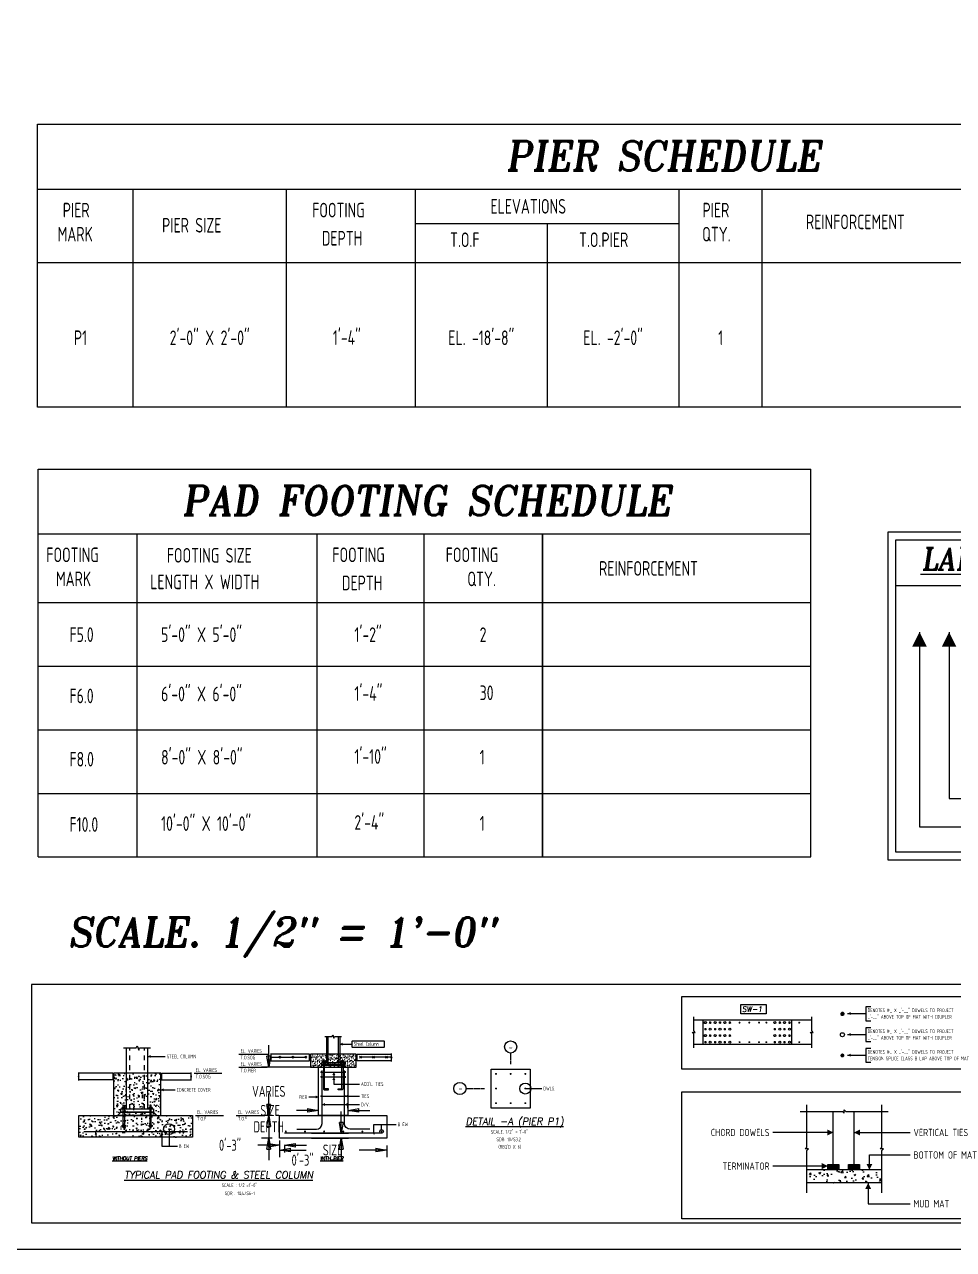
# Model space of a CAD drawing. Header units: inches. Extents: x 10095 to 38568, y -2433 to 4174.
# Drawn here: x 11428 to 11999, y -2273 to -1520 of the extents above; entities that cross this region are included whole.
import ezdxf
from ezdxf.enums import TextEntityAlignment as Align

# ---------------------------------------------------------------- set-up
doc = ezdxf.new("R2010")
doc.units = ezdxf.units.IN
doc.header["$MEASUREMENT"] = 0
doc.linetypes.add('HIDDEN', pattern=[6, 3, -3])
doc.linetypes.add('PHANTOM', pattern=[2.5, 1.25, -0.25, 0.25, -0.25, 0.25, -0.25])
doc.layers.get('0').update_dxf_attribs({"linetype": 'CONTINUOUS'})
doc.layers.get('Defpoints').update_dxf_attribs({"linetype": 'CONTINUOUS'})
for name, color, linetype in [('#11 BAR 1 FOOT ABOVE TOP FTG', 1, 'CONTINUOUS'), ('#11 BAR 2 FOOT ABOVE TOP FTG', 2, 'CONTINUOUS'), ('#6@12 SHEAR WALL VERT', 170, 'CONTINUOUS'), ('0-25TEXT', 7, 'CONTINUOUS'), ('0-35', 3, 'CONTINUOUS'), ('0-35TEXT', 3, 'CONTINUOUS'), ('0-50', 10, 'CONTINUOUS'), ('5', 4, 'CONTINUOUS'), ('DETAIL', 83, 'CONTINUOUS'), ('GRID', 8, 'PHANTOM'), ('Hatch', 253, 'CONTINUOUS'), ('REBARS', 4, 'CONTINUOUS')]:
    doc.layers.add(name, color=color, linetype=linetype)
doc.styles.add('AR', font='ARCHQUIK.shx', dxfattribs={"width": 0.8})
doc.styles.add('ATTR', font='romans.shx', dxfattribs={"width": 0.8, "height": 1.8645})
doc.styles.add('ROMANT', font='romant')
doc.dimstyles.new('CADS_DIM_48', dxfattribs={"dimscale": 48, "dimtxt": 0.09375, "dimasz": 0.09375, "dimexe": 0.0625, "dimexo": 0.0625, "dimgap": 0.09375, "dimtad": 0, "dimtih": 1, "dimtoh": 1, "dimzin": 1, "dimdsep": 46, "dimlunit": 4, "dimtxsty": 'AR', "dimblk": 'CLOSED', "dimcen": 0.1875, "dimadec": 0, "dimazin": 0, "dimtfac": 1, "dimtofl": 0, "dimtmove": 0, "dimatfit": 1, "dimldrblk": 'DOTBLANK', "dimfxl": 1, "dimtzin": 0, "dimarcsym": 0})

# ---------------------------------------------------------------- blocks, each defined once
blk = doc.blocks.new('leadrblk')
blk.add_lwpolyline([(0, 0, 0, 1, 0), (1, 0, 1, 1, 0)], format="xyseb")
blk = doc.blocks.new('A$C16F86EFF')
blk.add_line((-324.07, 168.73), (-4.8, 168.73))
at = {"layer": '0-25TEXT'}
for points in [[(-309.6, 140.1), (-309.6, 20.45), (-141.12, 20.45)], [(-291.39, 140.1), (-291.39, 37.81), (-141.12, 37.81)], [(-274.74, 140.1), (-274.74, 54.68), (-141.12, 54.68)], [(-251.12, 140.1), (-251.12, 71.56), (-141.12, 71.56)], [(-217.81, 140.1), (-217.81, 88.43), (-141.12, 88.43)], [(-180.24, 140.1), (-180.24, 104.83), (-141.12, 104.83)], [(-154.29, 140.1), (-154.29, 120.75), (-141.12, 120.75)]]:
    blk.add_lwpolyline(points, dxfattribs=at)
at = {"layer": '0-35', "color": 1}
for points in [[(-328.87, 201.72), (0, 201.72), (0, 0), (-328.87, 0)], [(-324.07, 196.92), (-4.8, 196.92), (-4.8, 4.8), (-324.07, 4.8)]]:
    blk.add_lwpolyline(points, close=True, dxfattribs=at)
at = {"layer": '0-25TEXT', "xscale": 8.998299212602461, "yscale": 3.60113385826844, "zscale": 4.800000000000001, "rotation": 270.0000046056895}
for p in [(-309.6, 140.1), (-291.39, 140.1), (-274.74, 140.1), (-251.12, 140.1), (-217.81, 140.1), (-180.24, 140.1), (-154.29, 140.1)]:
    blk.add_blockref('leadrblk', p, dxfattribs=at)
at = {"linetype": 'Continuous', "style": 'ROMANT', "oblique": 9, "width": 0.95}
blk.add_text('%%ULABEL LEGENDS', height=13.5, dxfattribs=at).set_placement((-235.98, 178.36), align=Align.CENTER)
at = {"layer": '0-35TEXT', "style": 'AR', "width": 0.8}
blk.add_text('6x2x6 #4 4C09 @12" B2', height=10.8, dxfattribs=at).set_placement((-145.21, 147.78), align=Align.RIGHT)
at = {"layer": '0-35TEXT', "style": 'ATTR', "width": 0.8}
for s, height, p in [('NOTES', 8.95, (-136.32, 116.29)), ('SPACING', 8.95, (-136.32, 99.43)), ('BAR MARK', 8.95, (-136.32, 83.03)), ('BAR SIZE', 8.95, (-136.32, 66.16)), ('NUMBER OF BARS', 8.9496, (-136.32, 49.28)), ('EACH FACE/EACH SIDE', 8.9496, (-136.32, 32.41)), ('NUMBER OF LOCATION', 8.9496, (-136.32, 15.05))]:
    blk.add_text(s, height=height, dxfattribs=at).set_placement(p)
blk = doc.blocks.new('_Closed')
at = {"color": 0, "linetype": 'ByBlock', "lineweight": -2}
for p, q in [((-1, 0.17), (0, 0)), ((-1, 0.17), (-1, -0.17)), ((0, 0), (-1, -0.17)), ((0, 0), (-1, 0))]:
    blk.add_line(p, q, dxfattribs=at)
blk = doc.blocks.new('_DotBlank')
at = {"layer": '0-35', "color": 0, "lineweight": -2}
blk.add_line((-0.5, 0), (-1, 0), dxfattribs=at)
blk.add_circle((0, 0), 0.5, dxfattribs=at)
blk = doc.blocks.new('*D23')
at = {"layer": 'Defpoints', "color": 0, "transparency": 16777216}
for p in [(11608.65, -2187.34), (11608.65, -2190.43), (11626.65, -2190.43)]:
    blk.add_point(p, dxfattribs=at)
at = {"layer": 'DETAIL', "color": 0, "lineweight": -2, "transparency": 16777216}
for p, q in [((11608.65, -2185.93), (11608.65, -2182.84)), ((11626.65, -2185.93), (11626.65, -2182.84)), ((11601.9, -2187.34), (11595.15, -2187.34)), ((11633.4, -2187.34), (11640.15, -2187.34))]:
    blk.add_line(p, q, dxfattribs=at)
at = {"layer": 'DETAIL', "color": 0, "lineweight": -2, "transparency": 16777216, "xscale": 6.75, "yscale": 6.75, "zscale": 6.75}
blk.add_blockref('_Closed', (11608.65, -2187.34), dxfattribs=at)
at = {"layer": 'DETAIL', "color": 0, "lineweight": -2, "transparency": 16777216, "xscale": 6.75, "yscale": 6.75, "zscale": 6.75, "rotation": 180}
blk.add_blockref('_Closed', (11626.65, -2187.34), dxfattribs=at)
at = {"layer": 'DETAIL', "color": 0, "transparency": 16777216, "insert": (11578.9, -2187.34), "char_height": 6.75, "width": 5.0786, "attachment_point": 5, "style": 'AR'}
blk.add_mtext('SIZE', dxfattribs=at)
blk = doc.blocks.new('*D24')
at = {"layer": 'Defpoints', "color": 0, "transparency": 16777216}
for p in [(11584.72, -2204.43), (11650.66, -2204.43), (11650.66, -2211.68)]:
    blk.add_point(p, dxfattribs=at)
at = {"layer": 'DETAIL', "color": 0, "lineweight": -2, "transparency": 16777216}
for p, q in [((11584.72, -2208.93), (11584.72, -2216.18)), ((11591.47, -2211.68), (11601.05, -2211.68)), ((11643.91, -2211.68), (11633.54, -2211.68)), ((11650.66, -2208.93), (11650.66, -2216.18))]:
    blk.add_line(p, q, dxfattribs=at)
at = {"layer": 'DETAIL', "color": 0, "lineweight": -2, "transparency": 16777216, "xscale": 6.75, "yscale": 6.75, "zscale": 6.75, "rotation": 180}
blk.add_blockref('_Closed', (11584.72, -2211.68), dxfattribs=at)
at = {"layer": 'DETAIL', "color": 0, "lineweight": -2, "transparency": 16777216, "xscale": 6.75, "yscale": 6.75, "zscale": 6.75}
blk.add_blockref('_Closed', (11650.66, -2211.68), dxfattribs=at)
at = {"layer": 'DETAIL', "color": 0, "transparency": 16777216, "insert": (11617.29, -2211.68), "char_height": 6.75, "attachment_point": 5, "style": 'AR'}
blk.add_mtext('SIZE', dxfattribs=at)
blk = doc.blocks.new('*D25')
at = {"layer": 'Defpoints', "color": 0, "transparency": 16777216}
for p in [(11584.72, -2190.43), (11578.03, -2204.43), (11584.72, -2204.43)]:
    blk.add_point(p, dxfattribs=at)
at = {"layer": 'DETAIL', "color": 0, "lineweight": -2, "transparency": 16777216}
for p, q in [((11578.03, -2183.68), (11578.03, -2176.93)), ((11580.22, -2190.43), (11573.53, -2190.43)), ((11580.22, -2204.43), (11573.53, -2204.43)), ((11578.03, -2211.18), (11578.03, -2217.93))]:
    blk.add_line(p, q, dxfattribs=at)
at = {"layer": 'DETAIL', "color": 0, "lineweight": -2, "transparency": 16777216, "xscale": 6.75, "yscale": 6.75, "zscale": 6.75}
for p, rotation in [((11578.03, -2190.43), 270), ((11578.03, -2204.43), 90)]:
    blk.add_blockref('_Closed', p, dxfattribs=dict(at, rotation=rotation))
at = {"layer": 'DETAIL', "color": 0, "transparency": 16777216, "insert": (11578.03, -2197.43), "char_height": 6.75, "attachment_point": 5, "style": 'AR'}
blk.add_mtext('DEPTH', dxfattribs=at)
blk = doc.blocks.new('*D26')
at = {"layer": 'Defpoints', "color": 0, "transparency": 16777216}
for p in [(11608.65, -2160.84), (11578.03, -2190.43), (11584.72, -2190.43)]:
    blk.add_point(p, dxfattribs=at)
at = {"layer": 'DETAIL', "color": 0, "lineweight": -2, "transparency": 16777216}
for p, q in [((11578.03, -2154.09), (11578.03, -2147.34)), ((11604.15, -2160.84), (11573.53, -2160.84)), ((11580.22, -2190.43), (11573.53, -2190.43)), ((11578.03, -2197.18), (11578.03, -2203.93))]:
    blk.add_line(p, q, dxfattribs=at)
at = {"layer": 'DETAIL', "color": 0, "lineweight": -2, "transparency": 16777216, "xscale": 6.75, "yscale": 6.75, "zscale": 6.75}
for p, rotation in [((11578.03, -2160.84), 270), ((11578.03, -2190.43), 90)]:
    blk.add_blockref('_Closed', p, dxfattribs=dict(at, rotation=rotation))
at = {"layer": 'DETAIL', "color": 0, "transparency": 16777216, "insert": (11578.03, -2175.63), "char_height": 6.75, "attachment_point": 5, "style": 'AR'}
blk.add_mtext('VARIES', dxfattribs=at)
blk = doc.blocks.new('*D27')
at = {"layer": 'Defpoints', "color": 0, "transparency": 16777216}
for p in [(11584.72, -2201.43), (11587.72, -2204.43), (11584.72, -2208.76)]:
    blk.add_point(p, dxfattribs=at)
at = {"layer": 'DETAIL', "color": 0, "lineweight": -2, "transparency": 16777216}
for p, q in [((11577.97, -2208.76), (11571.22, -2208.76)), ((11584.72, -2205.93), (11584.72, -2213.26)), ((11587.72, -2208.93), (11587.72, -2213.26)), ((11594.47, -2208.76), (11601.22, -2208.76))]:
    blk.add_line(p, q, dxfattribs=at)
at = {"layer": 'DETAIL', "color": 0, "lineweight": -2, "transparency": 16777216, "xscale": 6.75, "yscale": 6.75, "zscale": 6.75}
blk.add_blockref('_Closed', (11584.72, -2208.76), dxfattribs=at)
at = {"layer": 'DETAIL', "color": 0, "lineweight": -2, "transparency": 16777216, "xscale": 6.75, "yscale": 6.75, "zscale": 6.75, "rotation": 180}
blk.add_blockref('_Closed', (11587.72, -2208.76), dxfattribs=at)
at = {"layer": 'DETAIL', "color": 0, "transparency": 16777216, "insert": (11554.23, -2208.76), "char_height": 6.75, "attachment_point": 5, "style": 'AR'}
blk.add_mtext('0\'-3"', dxfattribs=at)
blk = doc.blocks.new('*D28')
at = {"layer": 'Defpoints', "color": 0, "transparency": 16777216}
for p in [(11599.87, -2201.43), (11599.87, -2204.43), (11622.57, -2204.43)]:
    blk.add_point(p, dxfattribs=at)
at = {"layer": 'DETAIL', "color": 0, "lineweight": -2, "transparency": 16777216}
for p, q in [((11622.57, -2194.68), (11622.57, -2187.93)), ((11604.37, -2201.43), (11627.07, -2201.43)), ((11604.37, -2204.43), (11627.07, -2204.43)), ((11622.57, -2211.18), (11622.57, -2217.93)), ((11622.57, -2217.93), (11615.82, -2217.93))]:
    blk.add_line(p, q, dxfattribs=at)
at = {"layer": 'DETAIL', "color": 0, "lineweight": -2, "transparency": 16777216, "xscale": 6.75, "yscale": 6.75, "zscale": 6.75}
for p, rotation in [((11622.57, -2201.43), 270), ((11622.57, -2204.43), 90)]:
    blk.add_blockref('_Closed', p, dxfattribs=dict(at, rotation=rotation))
at = {"layer": 'DETAIL', "color": 0, "transparency": 16777216, "insert": (11598.83, -2217.93), "char_height": 6.75, "attachment_point": 5, "style": 'AR'}
blk.add_mtext('0\'-3"', dxfattribs=at)
blk = doc.blocks.new('leadrdot')
at = {"const_width": 0.5}
blk.add_lwpolyline([(-0.25, 0, 1), (0.25, 0, 1)], format="xyb", close=True, dxfattribs=at)

msp = doc.modelspace()

# ---------------------------------------------------------------- hatches: boundary and pattern name
at = {"layer": '0-50'}
h = msp.add_hatch(dxfattribs=at)
h.set_pattern_fill('AR-SAND', color=252)
h.set_pattern_definition([(37.5, (7004.9129, -1649.4987), (-0.06299336, 1.92682377), [0, -1.52, 0, -1.7, 0, -1.625]), (7.5, (7004.913, -1649.4987), (1.7697767, 2.822146), [0, -0.82, 0, -1.37, 0, -0.525]), (327.5, (7003.6829, -1649.4987), (3.11414186, 0.00565905), [0, -0.5, 0, -1.8, 0, -2.35]), (317.5, (7003.683, -1649.4987), (3.0061266, 0.8776756), [0, -0.25, 0, -1.18, 0, -1.35])])
h.paths.add_polyline_path([(11631.65528, -2156.83562), (11631.65528, -2152.83274), (11603.64663, -2152.83274), (11603.64663, -2156.83562), (11603.64663, -2160.83562), (11631.65528, -2160.83562)])
at = {"layer": '0-50', "lineweight": -2}
h = msp.add_hatch(color=256, dxfattribs=at)
h.dxf.hatch_style = 1
h.paths.add_polyline_path([(11928.31477, -2223.94345), (11921.48977, -2223.94345), (11921.48977, -2220.53095), (11928.31477, -2220.53095)])
h = msp.add_hatch(color=256, dxfattribs=at)
h.dxf.hatch_style = 1
h.paths.add_polyline_path([(11941.00365, -2223.94345), (11934.17865, -2223.94345), (11934.17865, -2220.53095), (11941.00365, -2220.53095)])
at = {"layer": 'Hatch'}
h = msp.add_hatch(dxfattribs=at)
h.set_pattern_fill('AR-CONC', color=256)
h.set_pattern_definition([(50, (7499.3534, -1952.4966), (7.172602, -0.627521), [0.75, -8.25]), (355, (7499.3534, -1952.4966), (-1.387513, 7.521921), [0.6, -6.6]), (100.45144, (7499.951, -1952.549), (5.785088, 6.8944), [0.637402, -7.011421]), (46.1842, (7499.353, -1950.497), (10.672413, -1.655193), [1.125, -12.375]), (96.63564, (7500.243, -1950.635), (9.34662, 9.741186), [0.956103, -10.517138]), (351.18416, (7499.353, -1950.497), (9.34662, 9.741186), [0.9, -9.9]), (21, (7500.3534, -1950.9966), (5.9690705, -4.026189), [0.75, -8.25]), (326, (7500.3534, -1950.9966), (2.433153, 7.2515), [0.6, -6.6]), (71.45144, (7500.851, -1951.332), (8.402224, 3.225312), [0.637402, -7.011421]), (37.5, (7499.3534, -1952.4966), (0.1215986, 3.3289385), [0, -6.52, 0, -6.7, 0, -6.625]), (7.5, (7499.3534, -1952.4966), (2.6306954, 3.944117), [0, -3.82, 0, -6.37, 0, -2.525]), (327.5, (7497.1234, -1952.4966), (5.3382244, -0.2255487), [0, -2.5, 0, -7.8, 0, -10.35]), (317.5, (7496.1234, -1952.4966), (5.8318617, 1.00105), [0, -3.25, 0, -5.18, 0, -7.35])])
h.paths.add_polyline_path([(11511.68007, -2190.42772), (11511.68007, -2164.55852), (11482.68007, -2164.55852), (11482.68007, -2190.42772)])
h.paths.add_polyline_path([(11461.40402, -2190.42772), (11531.20878, -2190.42772), (11531.20878, -2203.82065), (11461.40402, -2203.82065)])
h = msp.add_hatch(dxfattribs=at)
h.set_pattern_fill('AR-CONC', color=256, scale=1.5)
h.set_pattern_definition([(50, (7880.813, 279.414), (10.758903, -0.941282), [1.125, -12.375]), (355, (7880.813, 279.414), (-2.08127, 11.282882), [0.9, -9.9]), (100.45144, (7881.71, 279.335), (8.677633, 10.3416), [0.956103, -10.517132]), (46.1842, (7880.813, 282.414), (16.00862, -2.48279), [1.6875, -18.5625]), (96.63564, (7882.147, 282.207), (14.01993, 14.61178), [1.434155, -15.775706]), (351.18416, (7880.813, 282.414), (14.01993, 14.61178), [1.35, -14.85]), (21, (7882.313, 281.664), (8.953606, -6.039283), [1.125, -12.375]), (326, (7882.313, 281.664), (3.64973, 10.87725), [0.9, -9.9]), (71.45144, (7883.06, 281.16), (12.603336, 4.837967), [0.956103, -10.517132]), (37.5, (7880.8134, 279.4137), (0.1823978, 4.9934078), [0, -9.78, 0, -10.05, 0, -9.9375]), (7.5, (7880.8134, 279.4137), (3.946043, 5.9161757), [0, -5.73, 0, -9.555, 0, -3.7875]), (327.5, (7877.4684, 279.4137), (8.0073365, -0.338323), [0, -3.75, 0, -11.7, 0, -15.525]), (317.5, (7875.9684, 279.414), (8.747793, 1.501575), [0, -4.875, 0, -7.77, 0, -11.025])])
h.paths.add_polyline_path([(11954.66463, -2231.94345), (11954.66463, -2223.94345), (11908.60753, -2223.94345), (11908.60753, -2231.94345)])

# ---------------------------------------------------------------- linework, layer by layer
at = {"layer": '#11 BAR 1 FOOT ABOVE TOP FTG', "color": 251}
for points in [[(11929.70039, -2127.00997), (11931.25689, -2128.94037), (11930.47864, -2127.97517), (11931.25302, -2127.00686), (11929.70426, -2128.94348), (11930.47864, -2127.97517), (11929.23877, -2127.97517), (11931.71851, -2127.97517), (11930.47864, -2127.97517), (11930.47864, -2129.21504), (11930.47864, -2126.73529)], [(11845.9111, -2136.91692), (11846.68935, -2137.88212), (11846.30022, -2137.39952), (11846.68741, -2136.91536), (11845.91303, -2137.88367), (11846.30022, -2137.39952), (11845.68028, -2137.39952), (11846.92016, -2137.39952), (11846.30022, -2137.39952), (11846.30022, -2138.01945), (11846.30022, -2136.77958)], [(11848.9111, -2132.91692), (11849.68935, -2133.88212), (11849.30022, -2133.39952), (11849.68741, -2132.91536), (11848.91303, -2133.88367), (11849.30022, -2133.39952), (11848.68028, -2133.39952), (11849.92016, -2133.39952), (11849.30022, -2133.39952), (11849.30022, -2134.01945), (11849.30022, -2132.77958)], [(11851.9111, -2136.91692), (11852.68935, -2137.88212), (11852.30022, -2137.39952), (11852.68741, -2136.91536), (11851.91303, -2137.88367), (11852.30022, -2137.39952), (11851.68028, -2137.39952), (11852.92016, -2137.39952), (11852.30022, -2137.39952), (11852.30022, -2138.01945), (11852.30022, -2136.77958)], [(11854.9111, -2132.91692), (11855.68935, -2133.88212), (11855.30022, -2133.39952), (11855.68741, -2132.91536), (11854.91303, -2133.88367), (11855.30022, -2133.39952), (11854.68028, -2133.39952), (11855.92016, -2133.39952), (11855.30022, -2133.39952), (11855.30022, -2134.01945), (11855.30022, -2132.77958)], [(11857.9111, -2136.91692), (11858.68935, -2137.88212), (11858.30022, -2137.39952), (11858.68741, -2136.91536), (11857.91303, -2137.88367), (11858.30022, -2137.39952), (11857.68028, -2137.39952), (11858.92016, -2137.39952), (11858.30022, -2137.39952), (11858.30022, -2138.01945), (11858.30022, -2136.77958)], [(11860.9111, -2132.91692), (11861.68935, -2133.88212), (11861.30022, -2133.39952), (11861.68741, -2132.91536), (11860.91303, -2133.88367), (11861.30022, -2133.39952), (11860.68028, -2133.39952), (11861.92016, -2133.39952), (11861.30022, -2133.39952), (11861.30022, -2134.01945), (11861.30022, -2132.77958)], [(11888.5986, -2136.91692), (11889.37685, -2137.88212), (11888.98772, -2137.39952), (11889.37491, -2136.91536), (11888.60053, -2137.88367), (11888.98772, -2137.39952), (11888.36778, -2137.39952), (11889.60766, -2137.39952), (11888.98772, -2137.39952), (11888.98772, -2138.01945), (11888.98772, -2136.77958)], [(11891.5986, -2132.91692), (11892.37685, -2133.88212), (11891.98772, -2133.39952), (11892.37491, -2132.91536), (11891.60053, -2133.88367), (11891.98772, -2133.39952), (11891.36778, -2133.39952), (11892.60766, -2133.39952), (11891.98772, -2133.39952), (11891.98772, -2134.01945), (11891.98772, -2132.77958)], [(11894.5986, -2136.91692), (11895.37685, -2137.88212), (11894.98772, -2137.39952), (11895.37491, -2136.91536), (11894.60053, -2137.88367), (11894.98772, -2137.39952), (11894.36778, -2137.39952), (11895.60766, -2137.39952), (11894.98772, -2137.39952), (11894.98772, -2138.01945), (11894.98772, -2136.77958)], [(11897.5986, -2132.91692), (11898.37685, -2133.88212), (11897.98772, -2133.39952), (11898.37491, -2132.91536), (11897.60053, -2133.88367), (11897.98772, -2133.39952), (11897.36778, -2133.39952), (11898.60766, -2133.39952), (11897.98772, -2133.39952), (11897.98772, -2134.01945), (11897.98772, -2132.77958)], [(11845.9111, -2144.91692), (11846.68935, -2145.88212), (11846.30022, -2145.39952), (11846.68741, -2144.91536), (11845.91303, -2145.88367), (11846.30022, -2145.39952), (11845.68028, -2145.39952), (11846.92016, -2145.39952), (11846.30022, -2145.39952), (11846.30022, -2146.01945), (11846.30022, -2144.77958)], [(11848.9111, -2140.91692), (11849.68935, -2141.88212), (11849.30022, -2141.39952), (11849.68741, -2140.91536), (11848.91303, -2141.88367), (11849.30022, -2141.39952), (11848.68028, -2141.39952), (11849.92016, -2141.39952), (11849.30022, -2141.39952), (11849.30022, -2142.01945), (11849.30022, -2140.77958)], [(11851.9111, -2144.91692), (11852.68935, -2145.88212), (11852.30022, -2145.39952), (11852.68741, -2144.91536), (11851.91303, -2145.88367), (11852.30022, -2145.39952), (11851.68028, -2145.39952), (11852.92016, -2145.39952), (11852.30022, -2145.39952), (11852.30022, -2146.01945), (11852.30022, -2144.77958)], [(11854.9111, -2140.91692), (11855.68935, -2141.88212), (11855.30022, -2141.39952), (11855.68741, -2140.91536), (11854.91303, -2141.88367), (11855.30022, -2141.39952), (11854.68028, -2141.39952), (11855.92016, -2141.39952), (11855.30022, -2141.39952), (11855.30022, -2142.01945), (11855.30022, -2140.77958)], [(11857.9111, -2144.91692), (11858.68935, -2145.88212), (11858.30022, -2145.39952), (11858.68741, -2144.91536), (11857.91303, -2145.88367), (11858.30022, -2145.39952), (11857.68028, -2145.39952), (11858.92016, -2145.39952), (11858.30022, -2145.39952), (11858.30022, -2146.01945), (11858.30022, -2144.77958)], [(11860.9111, -2140.91692), (11861.68935, -2141.88212), (11861.30022, -2141.39952), (11861.68741, -2140.91536), (11860.91303, -2141.88367), (11861.30022, -2141.39952), (11860.68028, -2141.39952), (11861.92016, -2141.39952), (11861.30022, -2141.39952), (11861.30022, -2142.01945), (11861.30022, -2140.77958)], [(11888.5986, -2144.91692), (11889.37685, -2145.88212), (11888.98772, -2145.39952), (11889.37491, -2144.91536), (11888.60053, -2145.88367), (11888.98772, -2145.39952), (11888.36778, -2145.39952), (11889.60766, -2145.39952), (11888.98772, -2145.39952), (11888.98772, -2146.01945), (11888.98772, -2144.77958)], [(11891.5986, -2140.91692), (11892.37685, -2141.88212), (11891.98772, -2141.39952), (11892.37491, -2140.91536), (11891.60053, -2141.88367), (11891.98772, -2141.39952), (11891.36778, -2141.39952), (11892.60766, -2141.39952), (11891.98772, -2141.39952), (11891.98772, -2142.01945), (11891.98772, -2140.77958)], [(11894.5986, -2144.91692), (11895.37685, -2145.88212), (11894.98772, -2145.39952), (11895.37491, -2144.91536), (11894.60053, -2145.88367), (11894.98772, -2145.39952), (11894.36778, -2145.39952), (11895.60766, -2145.39952), (11894.98772, -2145.39952), (11894.98772, -2146.01945), (11894.98772, -2144.77958)], [(11897.5986, -2140.91692), (11898.37685, -2141.88212), (11897.98772, -2141.39952), (11898.37491, -2140.91536), (11897.60053, -2141.88367), (11897.98772, -2141.39952), (11897.36778, -2141.39952), (11898.60766, -2141.39952), (11897.98772, -2141.39952), (11897.98772, -2142.01945), (11897.98772, -2140.77958)]]:
    msp.add_lwpolyline(points, dxfattribs=at)
at = {"layer": '#11 BAR 2 FOOT ABOVE TOP FTG'}
for centre, radius in [((11846.30022, -2133.39952), 0.61994), ((11849.30022, -2137.39952), 0.61994), ((11852.30022, -2133.39952), 0.61994), ((11855.30022, -2137.39952), 0.61994), ((11858.30022, -2133.39952), 0.61994), ((11861.30022, -2137.39952), 0.61994), ((11888.98772, -2133.39952), 0.61994), ((11891.98772, -2137.39952), 0.61994), ((11894.98772, -2133.39952), 0.61994), ((11897.98772, -2137.39952), 0.61994), ((11846.30022, -2141.39952), 0.61994), ((11849.30022, -2145.39952), 0.61994), ((11852.30022, -2141.39952), 0.61994), ((11855.30022, -2145.39952), 0.61994), ((11858.30022, -2141.39952), 0.61994), ((11861.30022, -2145.39952), 0.61994), ((11888.98772, -2141.39952), 0.61994), ((11891.98772, -2145.39952), 0.61994), ((11894.98772, -2141.39952), 0.61994), ((11897.98772, -2145.39952), 0.61994), ((11930.47864, -2140.85471), 1.23987)]:
    msp.add_circle(centre, radius, dxfattribs=at)
at = {"layer": '#6@12 SHEAR WALL VERT'}
for points, const_width in [([(11867.00022, -2133.39952, -1), (11867.60022, -2133.39952, -1)], 0.6), ([(11873.00022, -2133.39952, -1), (11873.60022, -2133.39952, -1)], 0.6), ([(11879.00022, -2133.39952, -1), (11879.60022, -2133.39952, -1)], 0.6), ([(11883.50022, -2133.39952, -1), (11884.10022, -2133.39952, -1)], 0.6), ([(11903.68772, -2133.39952, -1), (11904.28772, -2133.39952, -1)], 0.6), ([(11867.00022, -2145.39952, -1), (11867.60022, -2145.39952, -1)], 0.6), ([(11873.00022, -2145.39952, -1), (11873.60022, -2145.39952, -1)], 0.6), ([(11879.00022, -2145.39952, -1), (11879.60022, -2145.39952, -1)], 0.6), ([(11883.50022, -2145.39952, -1), (11884.10022, -2145.39952, -1)], 0.6), ([(11903.68772, -2145.39952, -1), (11904.28772, -2145.39952, -1)], 0.6), ([(11929.87864, -2153.56267, -1), (11931.07864, -2153.56267, -1)], 1.2)]:
    msp.add_lwpolyline(points, format="xyb", close=True, dxfattribs=dict(at, const_width=const_width))
msp.add_lwpolyline([(11432.27269, -2256.41673), (12345.77228, -2256.41673), (12345.77228, -2110.01298), (11432.27269, -2110.01298)], close=True)
at = {"layer": '0-25TEXT'}
for points in [[(11933.73227, -2127.83946), (11944.99613, -2127.83946)], [(11947.99613, -2123.71446), (11944.99613, -2123.71446), (11944.99613, -2132.21446), (11947.99613, -2132.21446)], [(11947.99613, -2136.594), (11944.99613, -2136.594), (11944.99613, -2145.094), (11947.99613, -2145.094)], [(11933.73227, -2140.719), (11944.99613, -2140.719)], [(11621.65239, -2146.62939), (11629.30546, -2146.62939)], [(11947.99613, -2149.30196), (11944.99613, -2149.30196), (11944.99613, -2157.80196), (11947.99613, -2157.80196)], [(11503.68007, -2154.18369), (11514.37495, -2154.18369)], [(11579.5791, -2154.54918), (11584.40217, -2154.54918)], [(11585.44827, -2155.16831), (11584.3826, -2153.93005)], [(11584.3826, -2155.16831), (11585.44827, -2153.93005)], [(11585.40217, -2154.54918), (11592.40217, -2154.54918)], [(11593.435, -2155.16831), (11592.36934, -2153.93005)], [(11592.36934, -2155.16831), (11593.435, -2153.93005)], [(11593.40217, -2154.54918), (11600.40217, -2154.54918)], [(11601.435, -2155.16831), (11600.36934, -2153.93005)], [(11600.36934, -2155.16831), (11601.435, -2153.93005)], [(11633.8669, -2155.16831), (11634.93257, -2153.93005)], [(11634.93257, -2155.16831), (11633.8669, -2153.93005)], [(11641.89974, -2154.54918), (11634.89974, -2154.54918)], [(11641.8669, -2155.16831), (11642.93257, -2153.93005)], [(11642.93257, -2155.16831), (11641.8669, -2153.93005)], [(11649.89974, -2154.54918), (11642.89974, -2154.54918)], [(11649.85364, -2155.16831), (11650.9193, -2153.93005)], [(11650.9193, -2155.16831), (11649.85364, -2153.93005)], [(11653.48933, -2154.54918), (11650.89974, -2154.54918)], [(11933.73227, -2153.42696), (11944.99613, -2153.42696)], [(11618.03026, -2163.78588), (11618.03026, -2171.14707), (11633.70934, -2171.14707)], [(11511.68007, -2174.70229), (11520.451, -2174.70229)], [(11608.7302, -2179.14023), (11602.6787, -2179.14023)], [(11624.96345, -2178.60015), (11633.70934, -2178.60015)], [(11610.78191, -2183.73528), (11633.70934, -2183.73528)], [(11642.65649, -2201.43061), (11642.65649, -2195.90966), (11656.30804, -2195.90966)], [(11647.32947, -2199.15317), (11647.32947, -2195.90966)], [(11512.3862, -2200.5875), (11512.3862, -2209.35744), (11521.94424, -2209.35744)], [(11924.90228, -2200.92219), (11887.72716, -2200.92218)], [(11937.59116, -2200.92219), (11972.19905, -2200.92219)], [(11947.11115, -2223.94345), (11947.11115, -2214.74732), (11972.19905, -2214.74732)], [(11921.48977, -2221.57959), (11887.72716, -2221.57959)], [(11946.32258, -2231.94345), (11946.32258, -2244.7048), (11972.19905, -2244.7048)]]:
    msp.add_lwpolyline(points, dxfattribs=at)
at = {"layer": '0-35', "color": 1}
for p, q in [((11435.88221, -1581.32865), (12207.88543, -1581.32865)), ((11435.88221, -1755.141), (11435.88221, -1581.32865)), ((12207.88543, -1621.32865), (11435.88221, -1621.32865)), ((11494.62098, -1755.141), (11494.62098, -1621.32865)), ((11588.89206, -1755.141), (11588.89206, -1621.32865)), ((11668.16315, -1755.141), (11668.16315, -1621.32865)), ((11830.13144, -1755.141), (11830.13144, -1621.32865)), ((11881.22666, -1755.141), (11881.22666, -1621.32865)), ((11749.0834, -1642.31843), (11749.0834, -1755.141)), ((12207.88543, -1666.5506), (11435.88221, -1666.5506)), ((12207.88543, -1755.141), (11435.88221, -1755.141)), ((11436.35907, -2031.50264), (11436.35907, -1793.18511)), ((11436.35907, -1793.18511), (11911.12753, -1793.18511)), ((11911.12753, -2031.50264), (11911.12753, -1793.18511)), ((11911.12753, -1833.18511), (11436.35907, -1833.18511)), ((11497.09594, -2031.50264), (11497.09594, -1833.18511)), ((11607.78211, -2031.50264), (11607.78211, -1833.18511)), ((11673.49018, -2031.50264), (11673.49018, -1833.18511)), ((11746.30507, -1833.18511), (11746.30507, -2031.50264)), ((11746.30507, -2031.50264), (11746.30507, -1833.18511)), ((11436.35907, -1875.16467), (11911.12753, -1875.16467)), ((11436.35907, -1914.27732), (11911.12753, -1914.27732)), ((11436.35907, -1953.38998), (11911.12753, -1953.38998)), ((11436.35907, -1953.38998), (11911.12753, -1953.38998)), ((11436.35907, -1992.50264), (11911.12753, -1992.50264)), ((11436.35907, -1992.50264), (11911.12753, -1992.50264)), ((11436.35907, -1992.50264), (11911.12753, -1992.50264)), ((11436.35907, -2031.50264), (11911.12753, -2031.50264))]:
    msp.add_line(p, q, dxfattribs=at)
at = {"layer": '0-35'}
for p, q in [((11844.98772, -2146.87851), (11844.98772, -2131.87702)), ((11899.48772, -2146.87851), (11899.48772, -2131.87851)), ((11482.18007, -2164.55852), (11461.25949, -2164.55852)), ((11512.18007, -2164.55852), (11530.35234, -2164.55852)), ((11482.18007, -2168.55852), (11461.25949, -2168.55852)), ((11512.18007, -2168.55852), (11530.35234, -2168.55852)), ((11954.66463, -2223.94345), (11908.60753, -2223.94345)), ((11954.66463, -2231.94345), (11908.60753, -2231.94345))]:
    msp.add_line(p, q, dxfattribs=at)
at = {"layer": '0-35', "color": 1}
msp.add_lwpolyline([(11668.16315, -1642.31843), (11830.13144, -1642.31843)], dxfattribs=at)
for points in [[(11831.89808, -2117.36275), (12026.46904, -2117.36275), (12026.46904, -2161.94883), (11831.89808, -2161.94883)], [(11831.89808, -2175.89951), (12036.64053, -2175.89951), (12036.64053, -2253.92514), (11831.89808, -2253.92514)]]:
    msp.add_lwpolyline(points, close=True, dxfattribs=at)
at = {"layer": '0-35'}
for points in [[(11839.14945, -2148.87851), (11839.14945, -2140.31536), (11838.21186, -2139.37777), (11840.08704, -2139.37777), (11839.14945, -2138.44018), (11839.14945, -2129.87702)], [(11911.66604, -2148.87851), (11911.66604, -2140.31536), (11910.72845, -2139.37777), (11912.60364, -2139.37777), (11911.66604, -2138.44018), (11911.66604, -2129.87702)], [(11911.66604, -2131.87702), (11839.14945, -2131.87702)], [(11579.52933, -2157.33274), (11579.52933, -2155.16607), (11579.19599, -2154.83274), (11579.86266, -2154.83274), (11579.52933, -2154.49941), (11579.52933, -2152.33274)], [(11579.52933, -2156.83562), (11603.00686, -2156.83562), (11603.00686, -2152.83274), (11579.52933, -2152.83274)], [(11653.43956, -2156.83562), (11632.2547, -2156.83562), (11632.2547, -2152.83274), (11653.43956, -2152.83274)], [(11653.43956, -2157.33274), (11653.43956, -2155.16607), (11653.10622, -2154.83274), (11653.77289, -2154.83274), (11653.43956, -2154.49941), (11653.43956, -2152.33274)], [(11911.66604, -2146.87851), (11839.14945, -2146.87851)], [(11609.64951, -2160.83562), (11610.64951, -2159.83562)], [(11625.65239, -2160.83562), (11624.65239, -2159.83562)], [(11461.25949, -2169.05852), (11461.25949, -2166.89185), (11461.59283, -2166.55852), (11460.92616, -2166.55852), (11461.25949, -2166.22519), (11461.25949, -2164.05852)], [(11482.18007, -2164.55852), (11482.18007, -2168.55852)], [(11512.18007, -2164.55852), (11512.18007, -2168.55852)], [(11530.35234, -2169.05852), (11530.35234, -2166.89185), (11530.019, -2166.55852), (11530.68567, -2166.55852), (11530.35234, -2166.22519), (11530.35234, -2164.05852)], [(11904.60754, -2187.94345), (11930.60754, -2187.94345), (11931.60754, -2188.94345), (11931.60753, -2186.94345), (11932.60754, -2187.94345), (11958.60754, -2187.94345)], [(11908.60753, -2237.94345), (11908.60753, -2211.94345), (11909.60753, -2210.94345), (11907.60753, -2210.94345), (11908.60753, -2209.94345), (11908.60754, -2183.94345)], [(11954.66463, -2237.94345), (11954.66463, -2211.94345), (11955.66463, -2210.94345), (11953.66463, -2210.94345), (11954.66463, -2209.94345), (11954.66464, -2183.94345)]]:
    msp.add_lwpolyline(points, dxfattribs=at)
for points in [[(11631.65528, -2156.83562), (11631.65528, -2152.83274), (11603.64663, -2152.83274), (11603.64663, -2156.83562), (11603.64663, -2160.83562), (11631.65528, -2160.83562)], [(11610.64951, -2158.19585), (11624.65239, -2158.19585), (11624.65239, -2159.35724), (11610.64951, -2159.35724)], [(11610.64951, -2159.35724), (11624.65239, -2159.35724), (11624.65239, -2159.83562), (11610.64951, -2159.83562)], [(11613.41032, -2157.71459), (11610.68986, -2157.71459), (11610.68986, -2158.19585), (11613.41032, -2158.19585)], [(11624.61205, -2157.71459), (11621.85124, -2157.71459), (11621.85124, -2158.19585), (11624.61205, -2158.19585)], [(11621.89159, -2157.71459), (11624.61205, -2157.71459), (11624.61205, -2158.19585), (11621.89159, -2158.19585)], [(11511.68007, -2190.42772), (11511.68007, -2164.55852), (11482.68007, -2164.55852), (11482.68007, -2190.42772)], [(11608.64951, -2160.83562), (11626.65239, -2160.83562), (11626.65239, -2190.42772), (11608.64951, -2190.42772)], [(11714.67172, -2161.90515), (11738.67172, -2161.90515), (11738.67172, -2185.90515), (11714.67172, -2185.90515)], [(11461.40402, -2190.42772), (11531.20878, -2190.42772), (11531.20878, -2203.82065), (11461.40402, -2203.82065)], [(11584.72156, -2190.42772), (11650.66104, -2190.42772), (11650.66104, -2204.43061), (11584.72156, -2204.43061)]]:
    msp.add_lwpolyline(points, close=True, dxfattribs=at)
at = {"layer": '0-35', "color": 0, "lineweight": -2}
msp.add_circle((11647.32947, -2200.27817), 1.125, dxfattribs=at)
at = {"layer": '0-35TEXT', "color": 1}
for p, q in [((11559.702, -2152.83274), (11577.95835, -2152.83274)), ((11532.14142, -2164.55852), (11549.29428, -2164.55852)), ((11559.702, -2160.83562), (11577.15799, -2160.83562)), ((11532.99786, -2190.42772), (11550.30902, -2190.42772)), ((11558.0469, -2190.42772), (11575.65799, -2190.42772))]:
    msp.add_line(p, q, dxfattribs=at)
at = {"layer": '0-35TEXT'}
msp.add_lwpolyline([(10648.36485, 283.49724), (12743.78018, 283.49724), (12743.78018, -2272.82815), (10648.36485, -2272.82815)], close=True, dxfattribs=at)
at = {"layer": '0-35TEXT', "color": 1}
msp.add_lwpolyline([(11868.1117, -2127.99649), (11868.1117, -2122.25899), (11883.57925, -2122.25899), (11883.57925, -2127.99649)], close=True, dxfattribs=at)
msp.add_lwpolyline([(11629.55546, -2144.62548), (11648.71885, -2144.62548, -0.414213562), (11648.96885, -2144.87548), (11648.96885, -2148.38329, -0.414213562), (11648.71885, -2148.63329), (11629.55546, -2148.63329, -0.414213562), (11629.30546, -2148.38329), (11629.30546, -2144.87548, -0.414213562)], format="xyb", close=True, dxfattribs=at)
at = {"layer": '0-50', "color": 252}
for points in [[(11612.49101, -2141.97789), (11616.97228, -2141.97789), (11617.32963, -2140.97789), (11618.05009, -2142.97789), (11618.41032, -2141.97789), (11622.77343, -2141.97789)], [(11620.89159, -2158.11516), (11614.41032, -2158.11516)]]:
    msp.add_lwpolyline(points, dxfattribs=at)
for points in [[(11614.41032, -2158.19585), (11613.64951, -2158.19585), (11613.64951, -2141.97789), (11614.41032, -2141.97789)], [(11621.65239, -2158.19585), (11620.89159, -2158.19585), (11620.89159, -2141.97789), (11621.65239, -2141.97789)]]:
    msp.add_lwpolyline(points, close=True, dxfattribs=at)
at = {"layer": '0-50', "lineweight": -2}
for points in [[(11928.31477, -2223.94345), (11921.48977, -2223.94345), (11921.48977, -2220.53095), (11928.31477, -2220.53095)], [(11941.00365, -2223.94345), (11934.17865, -2223.94345), (11934.17865, -2220.53095), (11941.00365, -2220.53095)]]:
    msp.add_lwpolyline(points, close=True, dxfattribs=at)
at = {"layer": '0-50'}
for centre in [(11726.67172, -2148.35324), (11695.50762, -2173.90515)]:
    msp.add_circle(centre, 3.75, dxfattribs=at)
at = {"layer": '5'}
msp.add_line((11647.66104, -2201.43061), (11587.72156, -2201.43061), dxfattribs=at)
at = {"layer": '5', "const_width": 0.6}
for points in [[(11717.38451, -2164.90515, 1), (11717.98451, -2164.90515, 1)], [(11726.38451, -2164.90515, -1), (11726.98451, -2164.90515, -1)], [(11735.38451, -2164.90514, 1), (11735.98451, -2164.90514, 1)], [(11717.38451, -2173.90514, 1), (11717.98451, -2173.90514, 1)], [(11735.38451, -2173.90514, 1), (11735.98451, -2173.90514, 1)], [(11717.38451, -2182.90515, 1), (11717.98451, -2182.90515, 1)], [(11726.38451, -2182.90515, 1), (11726.98451, -2182.90515, 1)], [(11735.38451, -2182.90514, 1), (11735.98451, -2182.90514, 1)], [(11464.65234, -2198.87834, 1), (11465.25234, -2198.87834, 1)], [(11476.69887, -2198.87834, 1), (11477.29887, -2198.87834, 1)], [(11488.96935, -2198.87834, 1), (11489.56935, -2198.87834, 1)], [(11504.23983, -2198.87834, 1), (11504.83983, -2198.87834, 1)], [(11516.51031, -2198.87834, 1), (11517.11031, -2198.87834, 1)], [(11526.80951, -2198.87834, 1), (11527.40951, -2198.87834, 1)]]:
    msp.add_lwpolyline(points, format="xyb", close=True, dxfattribs=at)
at = {"layer": 'DETAIL'}
for points in [[(11612.7302, -2157.71459), (11612.7302, -2157.07482), (11612.52848, -2156.95378), (11612.36997, -2157.07482), (11612.00974, -2156.95378), (11611.64951, -2157.07482), (11611.48813, -2156.95378), (11611.32963, -2157.07482), (11611.32963, -2157.71459), (11612.7302, -2157.71459)], [(11611.48813, -2156.95378), (11612.54376, -2156.96295)], [(11622.5717, -2157.71459), (11622.5717, -2157.07482), (11622.77343, -2156.95378), (11622.93193, -2157.07482), (11623.29216, -2156.95378), (11623.65239, -2157.07482), (11623.81378, -2156.95378), (11623.97228, -2157.07482), (11623.97228, -2157.71459), (11622.5717, -2157.71459)], [(11623.81378, -2156.95378), (11622.75815, -2156.96295)]]:
    msp.add_lwpolyline(points, dxfattribs=at)
for points in [[(11614.68379, -2174.06439), (11612.57856, -2174.06439, -0.414213562), (11612.36997, -2173.8558), (11612.36997, -2156.59643), (11611.64951, -2156.59643), (11611.64951, -2174.06439, 0.442169618), (11612.44149, -2174.78485), (11614.68379, -2174.78485), (11614.68379, -2174.06439)], [(11620.61812, -2174.06439), (11622.72334, -2174.06439, 0.414213562), (11622.93193, -2173.8558), (11622.93193, -2156.59643), (11623.65239, -2156.59643), (11623.65239, -2174.06439, -0.442169618), (11622.86042, -2174.78485), (11620.61812, -2174.78485), (11620.61812, -2174.06439)]]:
    msp.add_lwpolyline(points, format="xyb", dxfattribs=at)
at = {"layer": 'GRID', "lineweight": -3}
msp.add_lwpolyline([(11726.67172, -2152.10324), (11726.67172, -2158.92581)], dxfattribs=at)
at = {"layer": 'GRID'}
msp.add_lwpolyline([(11699.25762, -2173.90515), (11710.69011, -2173.90515)], dxfattribs=at)
at = {"layer": 'Hatch', "color": 252}
for p, q in [((11490.68007, -2186.52332), (11490.68007, -2148.99046)), ((11503.68007, -2186.52332), (11503.68007, -2148.99046))]:
    msp.add_line(p, q, dxfattribs=at)
at = {"layer": 'Hatch', "color": 252, "linetype": 'HIDDEN'}
for p, q in [((11492.68007, -2186.52332), (11492.68007, -2148.99046)), ((11501.68007, -2186.52332), (11501.68007, -2148.99046))]:
    msp.add_line(p, q, dxfattribs=at)
at = {"layer": 'Hatch', "color": 252}
msp.add_lwpolyline([(11488.81478, -2148.99046), (11496.65397, -2148.99046), (11497.14844, -2147.61781), (11498.13738, -2150.36312), (11498.63186, -2148.99046), (11505.41566, -2148.99046)], dxfattribs=at)
for points in [[(11487.18007, -2188.42772), (11507.18007, -2188.42772), (11509.18007, -2190.42772), (11485.18007, -2190.42772)], [(11487.18007, -2186.42772), (11507.18007, -2186.42772), (11507.18007, -2188.42772), (11487.18007, -2188.42772)], [(11488.02242, -2185.60885), (11489.74819, -2185.60885), (11489.74819, -2186.42772), (11488.02242, -2186.42772)], [(11488.4973, -2184.15051), (11489.31309, -2184.15051), (11489.31309, -2197.97869), (11488.4973, -2197.97869)], [(11504.57217, -2185.60885), (11506.29795, -2185.60885), (11506.29795, -2186.42772), (11504.57217, -2186.42772)], [(11505.86284, -2184.15051), (11505.04705, -2184.15051), (11505.04705, -2197.97869), (11505.86284, -2197.97869)], [(11488.02242, -2196.36574), (11489.74819, -2196.36574), (11489.74819, -2197.18461), (11488.02242, -2197.18461)], [(11504.57217, -2196.36574), (11506.29795, -2196.36574), (11506.29795, -2197.18461), (11504.57217, -2197.18461)]]:
    msp.add_lwpolyline(points, close=True, dxfattribs=at)
at = {"layer": 'REBARS', "color": 4}
msp.add_line((11528.20878, -2200.5875), (11464.40402, -2200.5875), dxfattribs=at)
for points in [[(11595.28191, -2198.94594), (11607.28191, -2198.94593, 0.414213349), (11610.78191, -2195.44593), (11610.78192, -2162.89186)], [(11640.10069, -2198.94594), (11628.10069, -2198.94593, -0.414213349), (11624.60069, -2195.44593), (11624.60068, -2162.89186)]]:
    msp.add_lwpolyline(points, format="xyb", dxfattribs=at)
at = {"layer": 'REBARS', "const_width": 0.6}
for points in [[(11610.33845, -2163.48588, 1), (11610.33845, -2164.08588, 1), (11610.33845, -2163.48588)], [(11610.33845, -2166.48588, 1), (11610.33845, -2167.08588, 1), (11610.33845, -2166.48588)], [(11624.96345, -2164.08588, 1), (11624.96345, -2163.48588, 1), (11624.96345, -2164.08588)], [(11624.96345, -2167.08588, 1), (11624.96345, -2166.48588, 1), (11624.96345, -2167.08588)], [(11610.33845, -2178.30015, 1), (11610.33845, -2178.90015, 1), (11610.33845, -2178.30015)], [(11624.96345, -2178.90015, 1), (11624.96345, -2178.30015, 1), (11624.96345, -2178.90015)], [(11588.53372, -2199.97817, 1), (11588.53372, -2200.57817, 1), (11588.53372, -2199.97817)], [(11600.29287, -2199.97817, 1), (11600.29287, -2200.57817, 1), (11600.29287, -2199.97817)], [(11612.05202, -2199.97817, 1), (11612.05202, -2200.57817, 1), (11612.05202, -2199.97817)], [(11623.81117, -2199.97817, 1), (11623.81117, -2200.57817, 1), (11623.81117, -2199.97817)], [(11635.57032, -2199.97817, 1), (11635.57032, -2200.57817, 1), (11635.57032, -2199.97817)], [(11647.32947, -2199.97817, 1), (11647.32947, -2200.57817, 1), (11647.32947, -2199.97817)]]:
    msp.add_lwpolyline(points, format="xyb", dxfattribs=at)
at = {"layer": 'REBARS'}
for points in [[(11610.33845, -2163.78588), (11624.96345, -2163.78588)], [(11610.33845, -2166.78588), (11624.96345, -2166.78588)], [(11610.33845, -2178.60015), (11624.96345, -2178.60015)]]:
    msp.add_lwpolyline(points, dxfattribs=at)
at = {"layer": 'REBARS', "color": 4}
for points in [[(11924.90228, -2223.94345), (11924.90229, -2187.94345)], [(11937.59116, -2187.94345), (11937.59116, -2222.55029)]]:
    msp.add_lwpolyline(points, dxfattribs=at)

# ---------------------------------------------------------------- block references
msp.add_blockref('A$C16F86EFF', (12287.47403, -2033.53125))
at = {"layer": '0-25TEXT'}
for p, xscale, yscale, zscale in [((11933.73227, -2127.83946), 1.874645669291338, 0.7502362204724409, 0.5), ((11933.73227, -2140.719), 1.874645669291338, 0.7502362204724409, 0.5), ((11933.73227, -2153.42696), 1.874645669291338, 0.7502362204724409, 0.5), ((11503.68007, -2154.18369), 1.874645669291339, 0.7502362204724409, 0.25), ((11511.68007, -2174.70229), 1.874645669291339, 0.7502362204724409, 0.25), ((11937.59116, -2200.92219), 3.749291338582678, 1.500472440944882, 2)]:
    msp.add_blockref('leadrblk', p, dxfattribs=dict(at, xscale=xscale, yscale=yscale, zscale=zscale))
at = {"layer": '0-25TEXT', "yscale": 0.7502362204724409}
for p, xscale in [((11621.65239, -2146.62939), 1.874645669291339), ((11608.7302, -2179.14023), -1.874645669291339), ((11610.78191, -2183.73528), 1.874645669291339), ((11624.60069, -2183.73528), 1.874645669291339), ((11624.96345, -2178.60015), 1.874645669291339)]:
    msp.add_blockref('leadrblk', p, dxfattribs=dict(at, xscale=xscale))
at = {"layer": '0-25TEXT', "xscale": 1.874645669291339, "yscale": 0.7502362204724409}
for name, p, rotation in [('leadrblk', (11618.03026, -2163.78588), 270.0000046057035), ('leadrblk', (11618.03026, -2166.78588), 270.0000046057035), ('leadrblk', (11512.3862, -2200.5875), 270.0000046057035), ('leadrdot', (11642.65649, -2201.43061), 90.00000153523449)]:
    msp.add_blockref(name, p, dxfattribs=dict(at, rotation=rotation))
at = {"layer": '0-25TEXT', "xscale": 3.749291338582678, "yscale": 1.500472440944882, "zscale": 2}
for p, rotation in [((11924.90228, -2200.92219), 180.000003070469), ((11921.48977, -2221.57959), 180.000003070469), ((11947.11115, -2223.94345), 90.00000153523449), ((11946.32258, -2231.94345), 270.0000046057035)]:
    msp.add_blockref('leadrblk', p, dxfattribs=dict(at, rotation=rotation))

# ---------------------------------------------------------------- texts
at = {"linetype": 'Continuous', "style": 'ROMANT', "oblique": 9, "width": 0.95}
for s, p in [('PIER SCHEDULE', (11820.30789, -1609.71899)), ('PAD FOOTING SCHEDULE', (11674.75541, -1821.57545))]:
    msp.add_text(s, height=18, dxfattribs=at).set_placement(p, align=Align.CENTER)
at = {"color": 7, "linetype": 'Continuous', "style": 'ROMANT', "oblique": 9, "width": 0.95}
for s, height, p in [('SCALE. 1/2" = 1\'-0"', 18, (11454.8853, -2086.6985)), ('SW-1', 3.375, (11868.83492, -2126.81524)), ('%%UWITHOUT PIERS', 2.25, (11481.89967, -2217.9285)), ('%%UTYPICAL PAD FOOTING & STEEL COLUMN', 4.5, (11489.33999, -2229.24886))]:
    msp.add_text(s, height=height, dxfattribs=at).set_placement(p)
for s, height, p in [('%%UDETAIL -A (PIER P1)', 4.5, (11729.15226, -2196.35735)), ('%%UWITH PIER', 2.25, (11616.78028, -2217.9285))]:
    msp.add_text(s, height=height, dxfattribs=at).set_placement(p, align=Align.CENTER)
at = {"layer": '0-25TEXT', "style": 'AR', "width": 0.8}
for s, p in [("ADD'L. TIES", (11634.70934, -2172.27207)), ('TIES', (11634.70934, -2179.72515)), ('D/V.', (11634.70934, -2184.86028)), ('B EW', (11657.30804, -2197.03466)), ('B EW', (11522.85533, -2210.43962))]:
    msp.add_text(s, height=2.25, dxfattribs=at).set_placement(p)
at = {"layer": '0-35TEXT', "style": 'AR', "width": 0.8}
for s, height, p in [('PIER', 9, (11451.4595, -1638.55923)), ('FOOTING', 9, (11604.71706, -1638.55923)), ('ELEVATIONS', 9, (11714.24193, -1636.2384)), ('PIER', 9, (11844.51468, -1638.55923)), ('PIER SIZE', 9, (11512.48777, -1647.86965)), ('REINFORCEMENT', 9, (11908.0986, -1645.80337)), ('MARK', 9, (11448.28916, -1653.34083)), ('DEPTH', 9, (11610.61582, -1655.85898)), ('T.O.F', 9, (11689.43501, -1656.79495)), ('T.O.PIER ', 9, (11768.70991, -1656.79495)), ('QTY.', 9, (11844.31604, -1653.34083)), ('1\'-4"', 9, (11617.4259, -1716.91712)), ('1', 9, (11854.22953, -1717.01688)), ('FOOTING', 9, (11441.34699, -1850.41569)), ('FOOTING SIZE', 9, (11515.37889, -1850.72163)), ('FOOTING', 9, (11617.08176, -1850.41569)), ('FOOTING', 9, (11686.7784, -1850.41569)), ('REINFORCEMENT', 9, (11780.97573, -1858.76529)), ('MARK', 9, (11447.24575, -1865.19729)), ('LENGTH X WIDTH', 9, (11505.20051, -1867.05924)), ('DEPTH', 9, (11622.98052, -1867.71544)), ('QTY.', 9, (11700.05987, -1865.19729)), ('5\'-0" X 5\'-0"', 9, (11511.88069, -1899.47455)), ('1\'-2"', 9, (11630.6611, -1899.47455)), ('2', 9, (11707.64327, -1899.47455)), ('6\'-0" X 6\'-0"', 9, (11511.88069, -1935.91851)), ('1\'-4"', 9, (11630.6611, -1935.61937)), ('30', 9, (11707.64327, -1935.18375)), ('8\'-0" X 8\'-0"', 9, (11511.88069, -1974.8193)), ('1\'-10"', 9, (11630.6611, -1974.37298)), ('1', 9, (11707.64327, -1974.75035)), ('10\'-0" X 10\'-0"', 9, (11511.88069, -2015.59053)), ('2\'-4"', 9, (11630.6611, -2014.88427)), ('1', 9, (11707.64327, -2015.4523)), ('_\'-__" ABOVE TOP OF MAT WITH COUPLER', 2.25, (11945.99613, -2130.96446)), ('DENOTES #_ X _\'-__" DOWELS TO PROJECT', 2.25, (11945.99613, -2126.96446)), ('DENOTES #_ X _\'-__" DOWELS TO PROJECT', 2.25, (11945.99613, -2139.844)), ('Steel Column', 2.25, (11630.26774, -2147.59293)), ('_\'-__" ABOVE TOP OF MAT WITH COUPLER', 2.25, (11945.99613, -2143.844)), ('STEEL COLUMN', 2.25, (11515.37495, -2155.30869)), ('EL. VARIES', 2.25, (11560.702, -2151.95774)), ('DENOTES #_ X _\'-__" DOWELS TO PROJECT', 2.25, (11945.99613, -2152.55196)), ('T.O.SOG', 2.25, (11560.702, -2155.95774)), ('EL. VARIES', 2.25, (11560.702, -2159.96062)), ('TENSION SPLICE CLASS B LAP ABOVE TOP OF MAT', 2.25, (11945.99613, -2156.55196)), ('T.O.SOG', 2.25, (11533.14142, -2167.68352)), ('EL. VARIES', 2.25, (11533.14142, -2163.68352)), ('T.O.PIER', 2.25, (11560.702, -2163.96062)), ('CONCRETE COVER', 2.25, (11521.451, -2175.82729)), ('DWLS.', 2.249944, (11746.81832, -2175.03011)), ('EL. VARIES', 2.25, (11533.99786, -2189.55272)), ('EL. VARIES', 2.25, (11559.0469, -2189.55272)), ('T.O.F', 2.25, (11533.99786, -2193.55272)), ('T.O.F', 2.25, (11559.0469, -2193.55272)), ('SCALE. 1/2" = 1\'-0"', 2.2499437, (11714.43755, -2201.60243)), ('SDR: 10/S3.2', 2.2499437, (11717.9595, -2206.29742)), ('VERTICAL TIES', 4.4998875, (11974.199, -2203.17213)), ("(REQ'D X 6)", 2.2499437, (11719.17296, -2210.83629)), ('BOTTOM OF MAT', 4.4998875, (11974.199, -2216.99726)), ('SCALE : 1/2 =1\'-0"', 2.25, (11549.07045, -2234.45733)), ('SDR : 1&4/S6-1', 2.25, (11551.01184, -2239.44899)), ('MUD MAT', 4.499887, (11974.199, -2246.95475))]:
    msp.add_text(s, height=height, dxfattribs=at).set_placement(p)
for s, p in [('2\'-0" X 2\'-0"', (11541.75652, -1717.01688)), ('EL. -18\'-8"', (11708.62327, -1717.01688)), ('EL. -2\'-0"', (11789.60742, -1717.01688))]:
    msp.add_text(s, height=9, dxfattribs=at).set_placement(p, align=Align.CENTER)
for s, height, p in [('PIER', 2.25, (11601.6787, -2180.26523)), ('CHORD DOWELS', 4.4998875, (11885.72721, -2203.17213)), ('TERMINATOR', 4.499887, (11885.72721, -2223.82953))]:
    msp.add_text(s, height=height, dxfattribs=at).set_placement(p, align=Align.RIGHT)
at = {"layer": '0-50', "style": 'AR', "width": 0.8}
for s, height, p in [('P1', 9, (11458.2641, -1717.01688)), ('F5.0', 9, (11455.5642, -1899.47455)), ('F6.0', 9, (11455.5642, -1937.13748)), ('F8.0', 9, (11455.5642, -1976.03826)), ('F10.0', 9, (11455.5642, -2016.14743)), ('-', 4.5, (11725.46213, -2150.69109)), ('-', 4.5, (11694.62528, -2176.0673))]:
    msp.add_text(s, height=height, dxfattribs=at).set_placement(p)

# ---------------------------------------------------------------- dimensions: what is measured, and where the dimension line sits
at = {"layer": 'DETAIL'}
for base, p1, p2, text, picture, middle in [((11578.02717, -2190.42772), (11608.64951, -2160.83562), (11584.72156, -2190.42772), 'VARIES', '*D26', (11578.02717, -2175.63167)), ((11578.02717, -2204.43061), (11584.72156, -2190.42772), (11584.72156, -2204.43061), 'DEPTH', '*D25', (11578.02717, -2197.42917))]:
    dim = msp.add_linear_dim(base=base, p1=p1, p2=p2, angle=90, text=text, dimstyle='CADS_DIM_48', override={"dimscale": 72}, dxfattribs=at)
    dim.commit()
    dim.dimension.update_dxf_attribs({"geometry": picture, "text_midpoint": middle, "dimtype": 160})
for base, p1, p2, picture, middle in [((11608.64951, -2187.34187), (11626.65239, -2190.42772), (11608.64951, -2190.42772), '*D23', (11578.90296, -2187.34187)), ((11650.66104, -2211.67816), (11584.72156, -2204.43061), (11650.66104, -2204.43061), '*D24', (11617.29211, -2211.67816))]:
    dim = msp.add_linear_dim(base=base, p1=p1, p2=p2, text='SIZE', dimstyle='CADS_DIM_48', override={"dimscale": 72}, dxfattribs=at)
    dim.commit()
    dim.dimension.update_dxf_attribs({"geometry": picture, "text_midpoint": middle, "dimtype": 160})
dim = msp.add_linear_dim(base=(11622.57218, -2204.43061), p1=(11599.8702, -2201.43061), p2=(11599.8702, -2204.43061), angle=90, dimstyle='CADS_DIM_48', override={"dimscale": 72}, dxfattribs=at)
dim.commit()
dim.dimension.update_dxf_attribs({"geometry": '*D28', "text_midpoint": (11598.8308, -2217.93061), "dimtype": 160})
dim = msp.add_linear_dim(base=(11584.72156, -2208.75678), p1=(11587.72156, -2204.43061), p2=(11584.72156, -2201.43061), dimstyle='CADS_DIM_48', override={"dimscale": 72}, dxfattribs=at)
dim.commit()
dim.dimension.update_dxf_attribs({"geometry": '*D27', "text_midpoint": (11554.23018, -2208.75678), "dimtype": 160})

# ---------------------------------------------------------------- leaders
at = {"layer": '0-25TEXT'}
for points in [[(11735.68451, -2173.90514), (11745.81835, -2173.90514)], [(11516.81031, -2198.87834), (11516.81031, -2209.35744)]]:
    msp.add_leader(points, dimstyle='CADS_DIM_48', override={"dimscale": 72, "dimgap": 0.09375, "dimtad": 0}, dxfattribs=at)

doc.saveas('drawing.dxf')
